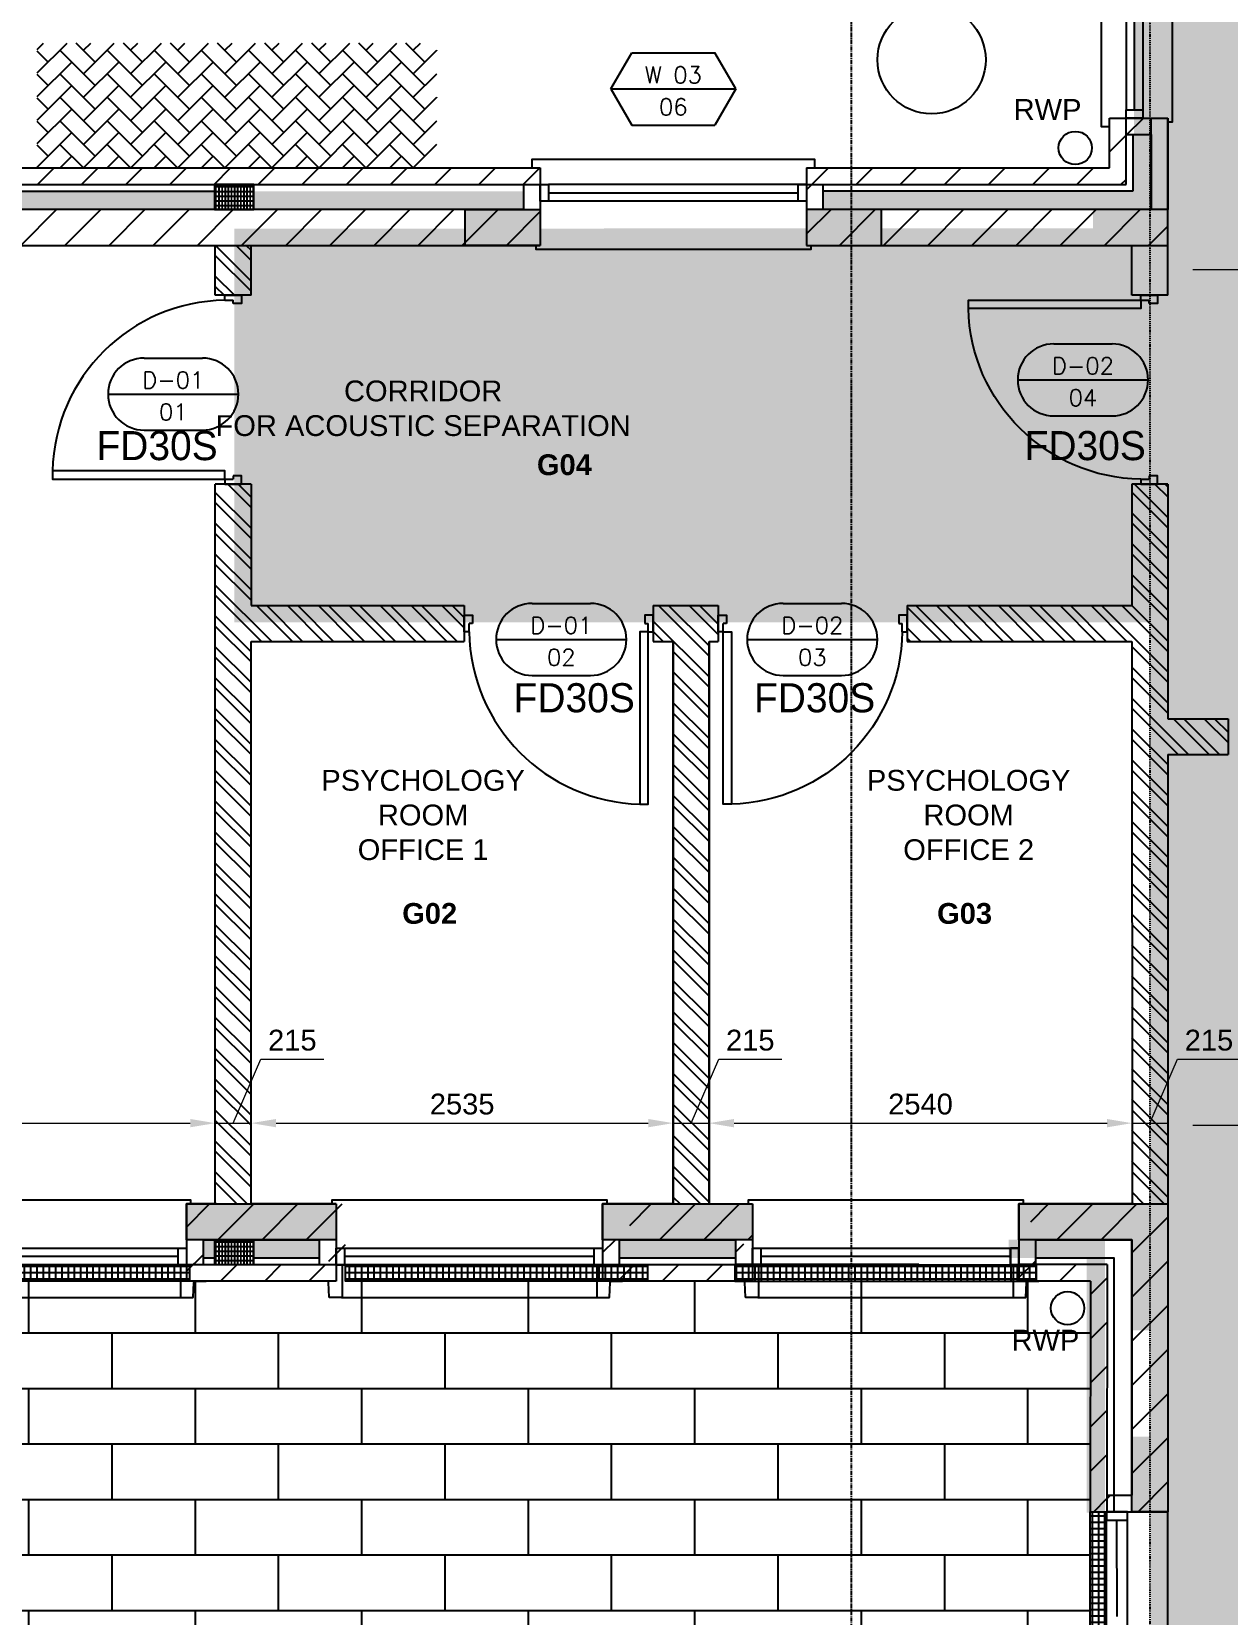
# Model space of a CAD drawing. Header units: inches. Extents: x -48459 to 205009, y 10398 to 54474.
# Drawn here: x 2517 to 9703, y 23970 to 33486 of the extents above; entities that cross this region are included whole.
import ezdxf
from ezdxf.enums import TextEntityAlignment as Align

# ---------------------------------------------------------------- set-up
doc = ezdxf.new("R2010")
doc.units = ezdxf.units.IN
doc.header["$MEASUREMENT"] = 0
doc.linetypes.add('CENTERX2', pattern=[4, 2.5, -0.5, 0.5, -0.5])
doc.linetypes.add('DASHDOT2', pattern=[0.5, 0.25, -0.125, 0, -0.125])
for name, color, linetype in [('AR-DOOR', 8, 'Continuous'), ('AR-ELEV-5', 8, 'Continuous'), ('AR-FOOTPATH', 2, 'Continuous'), ('AR-GRID-LINE', 8, 'DASHDOT2'), ('AR-Hat', 8, 'Continuous'), ('AR-HATCH', 8, 'Continuous'), ('AR-HATCH-NEWWALL', 8, 'Continuous'), ('AR-INSULATION', 8, 'Continuous'), ('AR-LEVEL-ACCESS', 8, 'Continuous'), ('AR-PROJECT-DIMS', 8, 'Continuous'), ('AR-RAINWATER', 8, 'Continuous'), ('AR-ROOM-TEXT', 8, 'Continuous'), ('AR-SECTION-LINE', 5, 'Continuous'), ('AR-Symb', 4, 'Continuous'), ('AR-WALL-EXT', 4, 'Continuous'), ('AR-WIND-FRAM', 4, 'Continuous'), ('AR-WIND-SILL', 8, 'Continuous'), ('ARQ-Pavment HATCH', 9, 'Continuous'), ('QSS ELEVATION 4', 8, 'Continuous')]:
    doc.layers.add(name, color=color, linetype=linetype)
doc.layers.add('AR-GRAVEL', color=252, linetype='Continuous', true_color=0x696969)
doc.layers.add('FD30', color=1, linetype='Continuous', lineweight=5)
doc.styles.add('GILLS', font='GIL_____.TTF')
doc.styles.add('MS_1.100_5.0mm', font='arial.ttf', dxfattribs={"height": 500})
doc.styles.add('MS_1.50_2.5mm', font='arial.ttf', dxfattribs={"height": 125})
doc.styles.add('roman S', font='romans.shx')
doc.dimstyles.new('MS_1.50_2.5mm', dxfattribs={"dimtxt": 125, "dimasz": 150, "dimexe": 150, "dimexo": 100, "dimgap": 50, "dimtad": 1, "dimtoh": 1, "dimdec": 0, "dimdsep": 46, "dimtxsty": 'MS_1.50_2.5mm', "dimcen": 150, "dimclre": 256, "dimclrt": 4, "dimadec": 0, "dimazin": 0, "dimtfac": 1, "dimtdec": 0, "dimtix": 1, "dimtmove": 2, "dimatfit": 2, "dimfxl": 1, "dimlwd": 18, "dimlwe": 18, "dimarcsym": 0})
pattern_1 = [(45, (0, 32667.44), (-132.5825, 132.5825), [])]
pattern_2 = [(45, (-386.9, 32667.44), (-132.5825, 132.5825), [])]
pattern_3 = [(315, (0, 32667.44), (92.8078, 92.8078), []), (315, (-1e-14, 32605.56), (92.8078, 92.8078), [])]
pattern_4 = [(180, (0, 32667.435), (-5e-15, -37.5), []), (270, (0, 32667.435), (37.5, -7e-15), [])]
pattern_5 = [(0, (0, 32667.435), (0, 28.125), []), (0, (0, 32676.81), (0, 28.125), [9.375, -9.375]), (0, (0, 32686.185), (0, 28.125), [9.375, -9.375])]

# ---------------------------------------------------------------- blocks, each defined once
blk = doc.blocks.new('Door1135')
for p, q in [((30, 100), (30, 50)), ((1105, 100), (1105, 50)), ((50, 50), (30, 50)), ((1085, 50), (1105, 50))]:
    blk.add_line(p, q)
blk.add_lwpolyline([(30, 100), (80, 100), (80, 1135), (30, 1135)], close=True)
for points in [[(30, 100), (0, 100), (0, 0), (50, 0), (50, 50)], [(1105, 100), (1135, 100), (1135, 0), (1085, 0), (1085, 50)]]:
    blk.add_lwpolyline(points)
blk.add_arc((55.8, 86), 1049.3, 0.76324, 88.6805)
blk = doc.blocks.new('*D189')
at = {"layer": 'AR-PROJECT-DIMS', "lineweight": 18, "transparency": 16777216}
for p, q in [((9339.7, 27205.3), (9339.7, 26762.8)), ((11140, 27205.1), (11140, 26762.8))]:
    blk.add_line(p, q, dxfattribs=at)
at = {"layer": 'AR-PROJECT-DIMS', "color": 0, "lineweight": 18, "transparency": 16777216}
blk.add_line((10990, 26912.8), (9489.7, 26912.8), dxfattribs=at)
at = {"layer": 'AR-PROJECT-DIMS', "color": 0, "transparency": 16777216}
for points in [[(9489.7, 26937.8), (9489.7, 26887.8), (9339.7, 26912.8)], [(10990, 26937.8), (10990, 26887.8), (11140, 26912.8)]]:
    blk.add_solid(points, dxfattribs=at)
at = {"layer": 'Defpoints', "color": 0, "transparency": 16777216}
for p in [(9339.7, 27305.3), (11140, 27305.1), (9339.7, 26912.8)]:
    blk.add_point(p, dxfattribs=at)
at = {"layer": 'AR-PROJECT-DIMS', "color": 4, "transparency": 16777216, "insert": (10239.9, 27026.6), "char_height": 125, "attachment_point": 5, "style": 'MS_1.50_2.5mm'}
blk.add_mtext('1800', dxfattribs=at)
blk = doc.blocks.new('*D190')
at = {"layer": 'AR-PROJECT-DIMS', "lineweight": 18, "transparency": 16777216}
for p, q in [((465, 26995), (465, 27077.7)), ((3620, 26995), (3620, 27077.7))]:
    blk.add_line(p, q, dxfattribs=at)
at = {"layer": 'AR-PROJECT-DIMS', "color": 0, "lineweight": 18, "transparency": 16777216}
blk.add_line((615, 26927.7), (3470, 26927.7), dxfattribs=at)
at = {"layer": 'AR-PROJECT-DIMS', "color": 0, "transparency": 16777216}
for points in [[(615, 26952.7), (615, 26902.7), (465, 26927.7)], [(3470, 26952.7), (3470, 26902.7), (3620, 26927.7)]]:
    blk.add_solid(points, dxfattribs=at)
at = {"layer": 'Defpoints', "color": 0, "transparency": 16777216}
for p in [(465, 26895), (3620, 26927.7), (3620, 26895)]:
    blk.add_point(p, dxfattribs=at)
at = {"layer": 'AR-PROJECT-DIMS', "color": 4, "transparency": 16777216, "insert": (2042.5, 27041.6), "char_height": 125, "attachment_point": 5, "style": 'MS_1.50_2.5mm'}
blk.add_mtext('3155', dxfattribs=at)
blk = doc.blocks.new('*D191')
at = {"layer": 'AR-PROJECT-DIMS', "lineweight": 18, "transparency": 16777216}
for p, q in [((3835, 27027.7), (3835, 27077.7)), ((6370, 27027.7), (6370, 27077.7))]:
    blk.add_line(p, q, dxfattribs=at)
at = {"layer": 'AR-PROJECT-DIMS', "color": 0, "lineweight": 18, "transparency": 16777216}
blk.add_line((3985, 26927.7), (6220, 26927.7), dxfattribs=at)
at = {"layer": 'AR-PROJECT-DIMS', "color": 0, "transparency": 16777216}
for points in [[(3985, 26952.7), (3985, 26902.7), (3835, 26927.7)], [(6220, 26952.7), (6220, 26902.7), (6370, 26927.7)]]:
    blk.add_solid(points, dxfattribs=at)
at = {"layer": 'Defpoints', "color": 0, "transparency": 16777216}
for p in [(3835, 26927.7), (6370, 26927.7), (6370, 26927.7)]:
    blk.add_point(p, dxfattribs=at)
at = {"layer": 'AR-PROJECT-DIMS', "color": 4, "transparency": 16777216, "insert": (5102.5, 27041.6), "char_height": 125, "attachment_point": 5, "style": 'MS_1.50_2.5mm'}
blk.add_mtext('2535', dxfattribs=at)
blk = doc.blocks.new('*D192')
at = {"layer": 'AR-PROJECT-DIMS', "lineweight": 18, "transparency": 16777216}
for p, q in [((6585, 27027.7), (6585, 27077.7)), ((9125.1, 27027.7), (9125.1, 27077.7))]:
    blk.add_line(p, q, dxfattribs=at)
at = {"layer": 'AR-PROJECT-DIMS', "color": 0, "lineweight": 18, "transparency": 16777216}
blk.add_line((6735, 26927.7), (8975.1, 26927.7), dxfattribs=at)
at = {"layer": 'AR-PROJECT-DIMS', "color": 0, "transparency": 16777216}
for points in [[(6735, 26952.7), (6735, 26902.7), (6585, 26927.7)], [(8975.1, 26952.7), (8975.1, 26902.7), (9125.1, 26927.7)]]:
    blk.add_solid(points, dxfattribs=at)
at = {"layer": 'Defpoints', "color": 0, "transparency": 16777216}
for p in [(6585, 26927.7), (9125.1, 26927.7), (9125.1, 26927.7)]:
    blk.add_point(p, dxfattribs=at)
at = {"layer": 'AR-PROJECT-DIMS', "color": 4, "transparency": 16777216, "insert": (7855, 27041.6), "char_height": 125, "attachment_point": 5, "style": 'MS_1.50_2.5mm'}
blk.add_mtext('2540', dxfattribs=at)
blk = doc.blocks.new('*D193')
at = {"layer": 'AR-PROJECT-DIMS', "color": 0, "lineweight": 18, "transparency": 16777216}
for p, q in [((9232.3, 26927.7), (9397.7, 27311.8)), ((9397.7, 27311.8), (9776.9, 27311.8)), ((9125.1, 26927.7), (9339.6, 26927.7)), ((9125.1, 26927.7), (9339.6, 26927.7))]:
    blk.add_line(p, q, dxfattribs=at)
at = {"layer": 'AR-PROJECT-DIMS', "lineweight": 18, "transparency": 16777216}
for p, q in [((9125.1, 27027.7), (9125.1, 27077.7)), ((9339.6, 26060.6), (9339.6, 27077.7))]:
    blk.add_line(p, q, dxfattribs=at)
at = {"layer": 'Defpoints', "color": 0, "transparency": 16777216}
for p in [(9125.1, 26927.7), (9339.6, 26927.7), (9339.6, 25960.6)]:
    blk.add_point(p, dxfattribs=at)
at = {"layer": 'AR-PROJECT-DIMS', "color": 4, "transparency": 16777216, "insert": (9587.3, 27425.6), "char_height": 125, "attachment_point": 5, "style": 'MS_1.50_2.5mm'}
blk.add_mtext('215', dxfattribs=at)
blk = doc.blocks.new('*D194')
at = {"layer": 'AR-PROJECT-DIMS', "color": 0, "lineweight": 18, "transparency": 16777216}
for p, q in [((6477.6, 26927.7), (6643, 27311.8)), ((6643, 27311.8), (7022.3, 27311.8)), ((6370.2, 26927.7), (6585, 26927.7)), ((6370.2, 26927.7), (6585, 26927.7))]:
    blk.add_line(p, q, dxfattribs=at)
at = {"layer": 'AR-PROJECT-DIMS', "lineweight": 18, "transparency": 16777216}
for p, q in [((6370.2, 27027.7), (6370.2, 27077.7)), ((6585, 26827.8), (6585, 26777.7))]:
    blk.add_line(p, q, dxfattribs=at)
at = {"layer": 'Defpoints', "color": 0, "transparency": 16777216}
for p in [(6370.2, 26927.7), (6585, 26927.8), (6585, 26927.7)]:
    blk.add_point(p, dxfattribs=at)
at = {"layer": 'AR-PROJECT-DIMS', "color": 4, "transparency": 16777216, "insert": (6832.7, 27425.6), "char_height": 125, "attachment_point": 5, "style": 'MS_1.50_2.5mm'}
blk.add_mtext('215', dxfattribs=at)
blk = doc.blocks.new('*D195')
at = {"layer": 'AR-PROJECT-DIMS', "color": 0, "lineweight": 18, "transparency": 16777216}
for p, q in [((3727.6, 26927.7), (3893, 27311.8)), ((3893, 27311.8), (4272.3, 27311.8)), ((3620.2, 26927.7), (3835, 26927.7)), ((3620.2, 26927.7), (3835, 26927.7))]:
    blk.add_line(p, q, dxfattribs=at)
at = {"layer": 'AR-PROJECT-DIMS', "lineweight": 18, "transparency": 16777216}
for p, q in [((3620.2, 27027.7), (3620.2, 27077.7)), ((3835, 26827.8), (3835, 26777.7))]:
    blk.add_line(p, q, dxfattribs=at)
at = {"layer": 'Defpoints', "color": 0, "transparency": 16777216}
for p in [(3620.2, 26927.7), (3835, 26927.8), (3835, 26927.7)]:
    blk.add_point(p, dxfattribs=at)
at = {"layer": 'AR-PROJECT-DIMS', "color": 4, "transparency": 16777216, "insert": (4082.7, 27425.6), "char_height": 125, "attachment_point": 5, "style": 'MS_1.50_2.5mm'}
blk.add_mtext('215', dxfattribs=at)
blk = doc.blocks.new('*D196')
at = {"layer": 'AR-PROJECT-DIMS', "lineweight": 18, "transparency": 16777216}
for p, q in [((9340, 32152.4), (9340, 32205.3)), ((12239.5, 32152.4), (12239.5, 32205.3))]:
    blk.add_line(p, q, dxfattribs=at)
at = {"layer": 'AR-PROJECT-DIMS', "color": 0, "lineweight": 18, "transparency": 16777216}
blk.add_line((12089.5, 32055.3), (9490, 32055.3), dxfattribs=at)
at = {"layer": 'AR-PROJECT-DIMS', "color": 0, "transparency": 16777216}
for points in [[(9490, 32080.3), (9490, 32030.3), (9340, 32055.3)], [(12089.5, 32080.3), (12089.5, 32030.3), (12239.5, 32055.3)]]:
    blk.add_solid(points, dxfattribs=at)
at = {"layer": 'Defpoints', "color": 0, "transparency": 16777216}
for p in [(9340, 32055.3), (9340, 32052.4), (12239.5, 32052.4)]:
    blk.add_point(p, dxfattribs=at)
at = {"layer": 'AR-PROJECT-DIMS', "color": 4, "transparency": 16777216, "insert": (10789.8, 32169.1), "char_height": 125, "attachment_point": 5, "style": 'MS_1.50_2.5mm'}
blk.add_mtext('2900', dxfattribs=at)
blk = doc.blocks.new('door tag')
at = {"linetype": 'Continuous'}
for p, q in [((4, 4.33), (11, 4.33)), ((-0.33, 0), (15.33, 0)), ((4, -4.33), (11, -4.33))]:
    blk.add_line(p, q, dxfattribs=at)
for centre, start, end in [((4, 0), 90, 270), ((11, 0), 270, 90)]:
    blk.add_arc(centre, 4.33, start, end, dxfattribs=at)
at = {"style": 'roman S'}
for tag, p in [('D-000', (7.5, 0.69)), ('0000', (7.5, -3.15))]:
    blk.add_attdef(tag, text='', height=2, dxfattribs=at).set_placement(p, align=Align.CENTER)
blk = doc.blocks.new('window tag')
at = {"linetype": 'Continuous'}
for p, q in [((0, 0), (2.5, 4.33)), ((2.5, 4.33), (12.5, 4.33)), ((15, 0), (12.5, 4.33)), ((0, 0), (15, 0)), ((0, 0), (2.5, -4.33)), ((15, 0), (12.5, -4.33)), ((2.5, -4.33), (12.5, -4.33))]:
    blk.add_line(p, q, dxfattribs=at)
at = {"style": 'roman S'}
for tag, p in [('W-000', (7.5, 0.69)), ('0000', (7.5, -3.15))]:
    blk.add_attdef(tag, text='', height=2, dxfattribs=at).set_placement(p, align=Align.CENTER)
blk = doc.blocks.new('A$Cdd67f439')
at = {"layer": 'AR-WALL-EXT'}
for p, q in [((24.6, 1718.3), (489.8, 1718.3)), ((24.6, 118.3), (489.5, 118.3))]:
    blk.add_line(p, q, dxfattribs=at)
at = {"layer": 'AR-WIND-FRAM'}
for points in [[(390.4, 1718.3), (390.4, 1668.3), (290.4, 1668.3), (290.4, 1718.3)], [(390.4, 168.3), (390.4, 118.3), (290.4, 118.3), (290.4, 168.3)]]:
    blk.add_lwpolyline(points, close=True, dxfattribs=at)
at = {"layer": 'AR-WIND-SILL'}
for p, q in [((290.4, 118.3), (290.4, 1668.3)), ((340.4, 1668.3), (340.4, 168.3)), ((390.4, 118.3), (390.4, 1668.3))]:
    blk.add_line(p, q, dxfattribs=at)
for points in [[(25, 93.3), (0, 93.3), (0, 1743.3), (25, 1743.3)], [(587.8, 150.2), (587.8, 1686.5)]]:
    blk.add_lwpolyline(points, dxfattribs=at)
at = {"layer": 'QSS ELEVATION 4'}
for points in [[(376.7, 1716.5), (376.7, 1718.3), (383.6, 1718.3, -0.414214), (390.4, 1711.5), (390.4, 1686.5, 0.414214), (393.6, 1683.3), (584.6, 1683.3, 0.414214), (587.8, 1686.5), (587.8, 1756.7, 0.414214), (584.6, 1759.9), (496.6, 1763.9, -0.414214), (489.8, 1770.7), (489.8, 1836.7), (491.6, 1836.7)], [(376.7, 120.1), (376.7, 118.3), (383.6, 118.3, 0.414214), (390.4, 125.1), (390.4, 150.2, -0.414214), (393.6, 153.4), (584.6, 153.4, -0.414214), (587.8, 150.2), (587.8, 80, -0.414214), (584.6, 76.8), (496.6, 72.8, 0.414214), (489.8, 66), (489.8, 0), (491.6, 0)]]:
    blk.add_lwpolyline(points, format="xyb", dxfattribs=at)

msp = doc.modelspace()

# ---------------------------------------------------------------- hatches: boundary and pattern name
at = {"layer": 'AR-FOOTPATH', "transparency": 33554687}
h = msp.add_hatch(dxfattribs=at)
h.set_pattern_fill('AR-HBONE', color=8, scale=25)
h.set_pattern_definition([(45, (0, 32667.44), (0, 141.4214), [300, -100]), (135, (70.71, 32738.15), (1e-14, 141.4214), [300, -100])])
h.paths.add_polyline_path([(4950.4, 33418), (2550.4, 33418), (2550.4, 32668), (4950.4, 32668.2)])
at = {"layer": 'AR-GRAVEL', "transparency": 33554559}
h = msp.add_hatch(dxfattribs=at)
h.set_pattern_fill('DOTS', color=8, scale=400)
h.set_pattern_definition([(0, (0, 32667.435), (12.5, 25), [0, -25])])
edge = h.paths.add_edge_path()
edge.add_line((15856.4, 18763.8), (15899.3, 18763.8))
edge.add_arc((15899.3, 18767), 3.2, 270, 360)
edge.add_line((15902.5, 18767), (15902.5, 17230.8))
edge.add_arc((15899.3, 17230.8), 3.2, 0, 90)
edge.add_line((15899.3, 17234), (15804.5, 17234))
edge.add_line((15804.5, 17234), (15804.5, 16448.9))
edge.add_line((15804.5, 16448.9), (15854.5, 16448.9))
edge.add_line((15854.5, 16448.9), (15854.5, 15148.9))
edge.add_line((15854.5, 15148.9), (15805.6, 15148.9))
edge.add_line((15805.6, 15148.9), (15806.2, 14167.4))
edge.add_line((15806.2, 14167.4), (15019.1, 14167.4))
edge.add_line((15019.1, 14167.4), (9660.5, 14167.4))
edge.add_line((9660.5, 14167.4), (8875.5, 14167.7))
edge.add_line((8875.5, 14167.7), (8874.5, 14467.5))
edge.add_line((8874.5, 14467.5), (8474.5, 14467))
edge.add_line((8474.5, 14467), (8474.5, 13767.4))
edge.add_line((8474.5, 13767.4), (16254.5, 13767.4))
edge.add_line((16254.5, 13767.4), (16254.6, 32667.4))
edge.add_line((16254.6, 32667.4), (15804.5, 32667.4))
edge.add_line((15804.5, 32667.4), (15804.5, 32039.9))
edge.add_line((15804.5, 32039.9), (15803.8, 32039.9))
edge.add_line((15803.8, 32039.9), (15803.8, 31339.9))
edge.add_line((15803.8, 31339.9), (15804.5, 31339.9))
edge.add_line((15804.5, 31339.9), (15804.5, 28947.4))
edge.add_line((15804.5, 28947.4), (15854.1, 28947.4))
edge.add_line((15854.1, 28947.4), (15854.1, 28862.3))
edge.add_line((15854.1, 28862.3), (15899.3, 28862.3))
edge.add_arc((15899.3, 28865.5), 3.2, 270, 360)
edge.add_line((15902.5, 28865.5), (15902.5, 27329.3))
edge.add_arc((15899.3, 27329.3), 3.2, 0, 90)
edge.add_line((15899.3, 27332.5), (15854.1, 27332.5))
edge.add_line((15854.1, 27332.5), (15854.1, 27247.4))
edge.add_line((15854.1, 27247.4), (15804.5, 27247.4))
edge.add_line((15804.5, 27247.4), (15804.5, 25612.4))
edge.add_line((15804.5, 25612.4), (15854.5, 25612.4))
edge.add_line((15854.5, 25612.4), (15854.5, 25527.3))
edge.add_line((15854.5, 25527.3), (15899.6, 25527.3))
edge.add_arc((15899.6, 25530.5), 3.2, 270, 360)
edge.add_line((15902.8, 25530.5), (15902.8, 23994.3))
edge.add_arc((15899.6, 23994.3), 3.2, 0, 90)
edge.add_line((15899.6, 23997.5), (15854.5, 23997.5))
edge.add_line((15854.5, 23997.5), (15854.5, 23912.4))
edge.add_line((15854.5, 23912.4), (15804.5, 23912.4))
edge.add_line((15804.5, 23912.4), (15804.5, 22270))
edge.add_line((15804.5, 22270), (15854.5, 22270))
edge.add_line((15854.5, 22270), (15854.5, 22184.9))
edge.add_line((15854.5, 22184.9), (15899.2, 22184.9))
edge.add_arc((15899.2, 22188.1), 3.2, 270, 360)
edge.add_line((15902.4, 22188.1), (15902.4, 20651.9))
edge.add_arc((15899.2, 20651.9), 3.2, 0, 90)
edge.add_line((15899.2, 20655.1), (15854.5, 20655.1))
edge.add_line((15854.5, 20655.1), (15854.5, 20570))
edge.add_line((15854.5, 20570), (15804.5, 20570))
edge.add_line((15804.5, 20570), (15804.5, 18848.9))
edge.add_line((15804.5, 18848.9), (15856.4, 18848.9))
edge.add_line((15856.4, 18848.9), (15856.4, 18763.8))
at = {"layer": 'AR-Hat', "transparency": 33554687}
h = msp.add_hatch(dxfattribs=at)
h.set_pattern_fill('ANSI31', color=256, scale=1500)
h.set_pattern_definition(pattern_2)
h.paths.add_polyline_path([(8728.1, 32667.4), (8728.1, 32667.4), (7171.2, 32667.4), (7171.2, 32567.4), (8728.1, 32567.4)])
h.paths.add_polyline_path([(8845.6, 32667.4), (8728.1, 32667.4), (8728.1, 32567.4), (8845.6, 32567.4)])
h.paths.add_polyline_path([(9090, 32567.4), (9090, 32867.4), (9240, 32867.4), (9240, 32967.4), (9090, 32967.4), (8990, 32967.4), (8990, 32667.4), (8845.6, 32667.4), (8845.6, 32567.4)])
h = msp.add_hatch(color=254, dxfattribs=at)
h.dxf.hatch_style = 1
h.paths.add_polyline_path([(9340, 32967.4), (9340, 32517.4)], flags=17)
h.paths.add_polyline_path([(9240, 32967.4), (9240, 32417.4), (9340, 32417.4), (9340, 32967.4)])
h = msp.add_hatch(dxfattribs=at)
h.set_pattern_fill('ANSI31', color=256, scale=1500)
h.set_pattern_definition(pattern_1)
h.paths.add_polyline_path([(100, 32309.9), (0, 32309.9), (0, 31397.4), (100, 31397.4)])
h.paths.add_polyline_path([(100, 32567.4), (357.5, 32567.4), (357.5, 32667.4), (0, 32667.4), (0, 32309.9), (100, 32309.9)])
h.paths.add_polyline_path([(5571.2, 32667.4), (357.5, 32667.4), (357.5, 32567.4), (5571.2, 32567.4)])
h.paths.add_polyline_path([(5571.2, 32567.4), (5471.2, 32567.4), (5471.2, 32417.4), (5571.2, 32484.9)])
h.paths.add_polyline_path([(5571.2, 32309.9), (357.5, 32309.9), (357.5, 31397.4), (465, 31397.4), (465, 32202.4), (3620, 32202.4), (3835, 32202.4), (5571.2, 32202.4)])
h.paths.add_polyline_path([(5571.2, 32417.4), (3615, 32417.4), (357.5, 32417.4), (357.5, 32309.9), (5571.2, 32309.9)])
h.paths.add_polyline_path([(357.5, 32309.9), (250, 32309.9), (250, 31397.4), (357.5, 31397.4)])
h.paths.add_polyline_path([(250, 31497.4), (100, 31497.4), (100, 31397.4), (250, 31397.4)])
h = msp.add_hatch(dxfattribs=at)
h.set_pattern_fill('ANSI31', color=256, scale=1500)
h.set_pattern_definition(pattern_2)
h.paths.add_polyline_path([(9340, 32417.4), (7271.2, 32417.4), (7271.2, 32567.4), (7171.2, 32567.4), (7171.2, 32309.9), (9340, 32309.9)])
h.paths.add_polyline_path([(9340, 32309.9), (7171.2, 32309.9), (7171.2, 32202.4), (8738.1, 32202.4), (9340, 32202.4)])
h = msp.add_hatch(color=254, dxfattribs=at)
h.dxf.hatch_style = 1
h.paths.add_polyline_path([(5571.2, 32309.9), (5121.2, 32309.9), (5121.2, 32202.4), (5571.2, 32202.4)])
h.paths.add_polyline_path([(5571.2, 32417.4), (5121.2, 32417.4), (5121.2, 32309.9), (5571.2, 32309.9)])
h = msp.add_hatch(color=254, dxfattribs=at)
h.dxf.hatch_style = 1
h.paths.add_polyline_path([(7171.2, 32309.9), (7621.2, 32309.9), (7621.2, 32202.4), (7171.2, 32202.4)])
h.paths.add_polyline_path([(7171.2, 32417.4), (7621.2, 32417.4), (7621.2, 32309.9), (7171.2, 32309.9)])
h = msp.add_hatch(color=254, dxfattribs=at)
h.dxf.hatch_style = 1
h.paths.add_polyline_path([(8890, 32309.9), (9340, 32309.9), (9340, 32202.4), (8890, 32202.4)])
h.paths.add_polyline_path([(8890, 32417.4), (9340, 32417.4), (9340, 32309.9), (8890, 32309.9)])
h = msp.add_hatch(dxfattribs=at)
h.set_pattern_fill('ANSI32', color=256, scale=350, angle=270)
h.set_pattern_definition(pattern_3)
h.paths.add_polyline_path([(3835, 32202.4), (3620, 32202.4), (3620, 31902.4), (3835, 31902.4)])
h = msp.add_hatch(dxfattribs=at)
h.set_pattern_fill('ANSI32', color=256, scale=350, angle=270)
h.set_pattern_definition(pattern_3)
h.paths.add_polyline_path([(5115, 30037.4), (3835, 30037.4), (3835, 30767.4), (3620, 30767.4), (3620, 26442.4), (3835, 26442.4), (3835, 29822.4), (5115, 29822.4)])
h = msp.add_hatch(dxfattribs=at)
h.set_pattern_fill('ANSI32', color=256, scale=350, angle=270)
h.set_pattern_definition(pattern_3)
h.paths.add_polyline_path([(9232.5, 30402.4), (9125, 30402.4), (9125, 30037.4), (7775, 30037.4), (7775, 29822.4), (9125, 29822.4), (9125.1, 26442.4), (9232.5, 26442.4)])
h.paths.add_polyline_path([(9232.5, 30767.4), (9125, 30767.4), (9125, 30402.4), (9232.5, 30402.4)])
h.paths.add_polyline_path([(9340, 30767.4), (9232.5, 30767.4), (9232.5, 30402.4), (9340, 30402.4)])
h.paths.add_polyline_path([(9232.5, 30402.4), (9232.5, 26442.4), (9339.9, 26442.4), (9339.9, 29822.4), (9339.9, 30402.4)])
h = msp.add_hatch(dxfattribs=at)
h.set_pattern_fill('ANSI32', color=256, scale=350, angle=270)
h.set_pattern_definition(pattern_3)
h.paths.add_polyline_path([(6585, 29822.4), (6640, 29822.4), (6640, 30037.4), (6250, 30037.4), (6250, 29822.4), (6370, 29822.4), (6370, 26442.4), (6585, 26442.4)])
h = msp.add_hatch(dxfattribs=at)
h.set_pattern_fill('ANSI32', color=256, scale=350, angle=270)
h.set_pattern_definition(pattern_3)
h.paths.add_polyline_path([(9701.9, 29142.4), (9701.9, 29357.4), (9339.9, 29357.3), (9339.9, 29142.3)])
h = msp.add_hatch(dxfattribs=at)
h.set_pattern_fill('ANSI31', color=256, scale=1500)
h.set_pattern_definition(pattern_1)
h.paths.add_polyline_path([(4402.5, 26442.4), (3835, 26442.4), (3620, 26442.4), (3446.2, 26442.4), (3446.2, 26334.9), (4402.5, 26334.9)])
h.paths.add_polyline_path([(4402.5, 26334.9), (3446.2, 26334.9), (3446.2, 26227.4), (4402.5, 26227.4)])
h.paths.add_polyline_path([(3546.2, 26227.4), (3446.2, 26227.4), (3446.2, 26077.4), (3546.2, 26077.4)])
h.paths.add_polyline_path([(4402.5, 26077.4), (3446.2, 26077.4), (3446.2, 25977.4), (4402.5, 25977.4)])
h.paths.add_polyline_path([(4402.5, 26227.4), (4302.5, 26227.4), (4302.5, 26077.4), (4402.5, 26077.4)])
h = msp.add_hatch(color=254, dxfattribs=at)
h.dxf.hatch_style = 1
h.paths.add_polyline_path([(4346.2, 26334.9), (3446.2, 26334.9), (3446.2, 26227.4), (4346.2, 26227.4)])
h.paths.add_polyline_path([(4346.2, 26442.4), (3446.2, 26442.4), (3446.2, 26334.9), (4346.2, 26334.9)])
h = msp.add_hatch(dxfattribs=at)
h.set_pattern_fill('ANSI31', color=256, scale=1500)
h.set_pattern_definition(pattern_1)
h.paths.add_polyline_path([(6846.2, 26442.4), (6585, 26442.4), (6370, 26442.4), (6108.7, 26442.4), (6108.7, 26334.9), (6846.2, 26334.9)])
h.paths.add_polyline_path([(6846.2, 26334.9), (6108.7, 26334.9), (6108.7, 26227.4), (6846.2, 26227.4)])
h.paths.add_polyline_path([(6046.2, 26227.4), (5946.2, 26227.4), (5946.2, 26077.4), (6046.2, 26077.4)])
h.paths.add_polyline_path([(6846.2, 26077.4), (5946.2, 26077.4), (5946.2, 25977.4), (6846.2, 25977.4)])
h.paths.add_polyline_path([(6846.2, 26177.4), (6740, 26227.4), (6746.2, 26227.4), (6746.2, 26077.4), (6846.2, 26077.4)])
h = msp.add_hatch(color=254, dxfattribs=at)
h.dxf.hatch_style = 1
h.paths.add_polyline_path([(6846.2, 26334.9), (5946.2, 26334.9), (5946.2, 26227.4), (6846.2, 26227.4)])
h.paths.add_polyline_path([(6846.2, 26442.4), (5946.2, 26442.4), (5946.2, 26334.9), (6846.2, 26334.9)])
h = msp.add_hatch(dxfattribs=at)
h.set_pattern_fill('ANSI31', color=256, scale=1500)
h.set_pattern_definition(pattern_1)
h.paths.add_polyline_path([(9232.5, 26442.4), (9125.1, 26442.4), (8446.2, 26442.4), (8446.2, 26334.9), (9232.5, 26334.9)])
h.paths.add_polyline_path([(9339.9, 26442.4), (9232.5, 26442.4), (9232.5, 26334.9), (9339.9, 26334.9)])
h.paths.add_polyline_path([(9339.9, 26334.9), (9232.5, 26334.9), (9232.5, 24593), (9340, 24593)])
h.paths.add_polyline_path([(9232.5, 26334.9), (8552.5, 26334.9), (8552.5, 26227.4), (9125, 26227.4), (9125, 24593), (9232.5, 24593)])
h.paths.add_polyline_path([(8546.2, 26227.4), (8446.2, 26227.4), (8446.2, 26077.4), (8546.2, 26077.4)])
h.paths.add_polyline_path([(8975, 26077.4), (8446.2, 26077.4), (8446.2, 25977.4), (8875, 25977.4), (8875, 24593), (8975, 24593)])
h.paths.add_polyline_path([(9124.6, 24693), (8974.6, 24693), (8975, 24593), (9125, 24593)])
h = msp.add_hatch(color=254, dxfattribs=at)
h.dxf.hatch_style = 1
h.paths.add_polyline_path([(9339.9, 26442.4), (8446.2, 26442.4), (8446.2, 26227.4), (9125, 26227.4), (9125.3, 25683.6), (9340.3, 25683.6)])
h = msp.add_hatch(dxfattribs=at)
h.set_pattern_fill('AR-BRSTD', color=8, scale=125)
h.set_pattern_definition([(0, (0, 32667.44), (0, 333.375), []), (90, (0, 32667.44), (-500, 333.375), [333.375, -333.375])])
h.paths.add_polyline_path([(8875, 25977.4), (1192.5, 25977.4), (1192.5, 25762.4), (1135, 25762.4), (1135, 24627.4), (1195.3, 24627.4), (1193.3, 23977.4), (1085.2, 23977.4), (1085.7, 22842.4), (1193.3, 22842.4), (1192.3, 22493.7), (2143.4, 22495), (7922.7, 22394.6), (8872.7, 22394.6)])
h = msp.add_hatch(color=254, dxfattribs=at)
h.dxf.hatch_style = 1
h.paths.add_polyline_path([(9232.4, 25043), (9232.4, 24593), (9339.9, 24593), (9339.9, 25043)])
h.paths.add_polyline_path([(9124.9, 25043), (9124.9, 24593), (9232.4, 24593), (9232.4, 25043)])
at = {"layer": 'AR-HATCH', "transparency": 33554559}
h = msp.add_hatch(dxfattribs=at)
h.set_pattern_fill('ANSI36', color=8, scale=300)
h.set_pattern_definition([(45, (0, 32667.435), (19.88738, 72.92039), [93.75, -18.75, 0, -18.75])])
h.paths.add_polyline_path([(15439.6, 32302.4), (11340, 32302.4), (11340, 36817.4), (9137.1, 36817.4), (9137.1, 32305.2), (3735, 32302.4), (3735, 29937.4), (9240, 29937.6), (9240.1, 19753), (11240, 19752.5), (11240, 29257.4), (12339.5, 29257.4), (12339.5, 29772.1), (15440.4, 29761.3)])
h = msp.add_hatch(dxfattribs=at)
h.set_pattern_fill('INSUL', color=254, scale=75)
h.set_pattern_definition(pattern_5)
h.paths.add_polyline_path([(9240, 32867.4), (9130, 32867.4), (9130, 32527.4), (7271.2, 32527.4), (7271.2, 32417.4), (9015, 32417.4), (9232.5, 32417.4)])
h = msp.add_hatch(dxfattribs=at)
h.set_pattern_fill('INSUL', color=254, scale=75)
h.set_pattern_definition(pattern_5)
h.paths.add_polyline_path([(3615, 32417.4), (3615, 32527.4), (141.8, 32527.4), (141.8, 31497.4), (250, 31497.4), (250, 32417.4)])
h.paths.add_polyline_path([(3852.3, 32527.4), (3852.3, 32417.4), (5471.2, 32417.4), (5471.2, 32527.4)])
h = msp.add_hatch(dxfattribs=at)
h.set_pattern_fill('INSUL', color=254, scale=75)
h.set_pattern_definition([(0, (-162.5, 32667.435), (0, 28.125), []), (0, (-162.5, 32676.81), (0, 28.125), [9.375, -9.375]), (0, (-162.5, 32686.185), (0, 28.125), [9.375, -9.375])])
h.paths.add_polyline_path([(6746.2, 26227.4), (6046.2, 26227.4), (6046.2, 26117.4), (6746.2, 26117.4)])
h.paths.add_polyline_path([(8962.5, 26227.4), (8383.7, 26227.4), (8383.7, 26117.4), (8852.5, 26117.4), (8852.5, 24588), (8962.5, 24588)])
h.paths.add_polyline_path([(3852.3, 26227.4), (3852.3, 26117.4), (4246.2, 26117.4), (4246.2, 26227.4)])
h.paths.add_polyline_path([(3615, 26117.4), (3615, 26227.4), (3546.2, 26227.4), (3546.2, 26117.4)])
at = {"layer": 'AR-INSULATION', "true_color": 0xff4242, "transparency": 33554559}
h = msp.add_hatch(dxfattribs=at)
h.set_pattern_fill('INSUL', color=20, scale=75)
h.set_pattern_definition(pattern_5)
h.paths.add_polyline_path([(3852.3, 32567.4), (3615, 32567.4), (3615, 32417.4), (3852.3, 32417.4)])
h = msp.add_hatch(dxfattribs=at)
h.set_pattern_fill('INSUL', color=20, scale=75)
h.set_pattern_definition([(0, (6e-12, 26327.435), (0, 28.125), []), (0, (6e-12, 26336.81), (0, 28.125), [9.375, -9.375]), (0, (6e-12, 26346.185), (0, 28.125), [9.375, -9.375])])
h.paths.add_polyline_path([(3852.3, 26227.4), (3615, 26227.4), (3615, 26077.4), (3852.3, 26077.4)])
at = {"layer": 'AR-LEVEL-ACCESS', "transparency": 33554687}
h = msp.add_hatch(dxfattribs=at)
h.set_pattern_fill('NET', color=8, scale=300, angle=180)
h.set_pattern_definition(pattern_4)
h.paths.add_polyline_path([(3465, 25977.4), (3465, 26077.4), (1652.5, 26077.4), (1652.5, 25977.4)])
h = msp.add_hatch(dxfattribs=at)
h.set_pattern_fill('NET', color=8, scale=300, angle=180)
h.set_pattern_definition(pattern_4)
h.paths.add_polyline_path([(6215, 25977.4), (6215, 26077.4), (4402.5, 26077.4), (4402.5, 25977.4)])
h = msp.add_hatch(dxfattribs=at)
h.set_pattern_fill('NET', color=8, scale=300, angle=180)
h.set_pattern_definition(pattern_4)
h.paths.add_polyline_path([(8552.5, 25977.4), (8552.5, 26077.4), (6740, 26077.4), (6740, 25977.4)])
at = {"layer": 'AR-RAINWATER'}
h = msp.add_hatch(dxfattribs=at)
h.set_pattern_fill('NET', color=256, scale=300, angle=180)
h.set_pattern_definition(pattern_4)
h.paths.add_polyline_path([(8975, 24593), (8875, 24593), (8875, 21883), (8975, 21883)])

# ---------------------------------------------------------------- linework, layer by layer
msp.add_line((3620, 32202.4), (3835, 32202.4))
at = {"color": 8}
for points in [[(8972.8, 23913), (8972.4, 24593)], [(9097.8, 23913), (9097.4, 24593)]]:
    msp.add_lwpolyline(points, dxfattribs=at)
at = {"layer": 'AR-ELEV-5'}
for p, q in [((8872.3, 24593), (8872.7, 20157.5)), ((9340.5, 20157.5), (9339.9, 24593))]:
    msp.add_line(p, q, dxfattribs=at)
at = {"layer": 'AR-GRID-LINE', "ltscale": 25}
msp.add_line((9232.5, 36497.7), (9232.6, 13074.3), dxfattribs=at)
at = {"layer": 'AR-Hat'}
for p, q in [((9125, 32202.4), (9340, 32202.4)), ((3620, 26442.4), (3840, 26442.4)), ((6370, 26442.4), (6585, 26442.4)), ((9125.1, 26442.4), (9339.9, 26442.4))]:
    msp.add_line(p, q, dxfattribs=at)
for points in [[(9340, 32967.4), (9340, 32417.4), (9240, 32417.4), (9240, 32967.4)], [(5571.2, 32202.4), (5121.2, 32202.4), (5121.2, 32417.4), (5571.2, 32417.4)], [(7171.2, 32202.4), (7621.2, 32202.4), (7621.2, 32417.4), (7171.2, 32417.4)], [(7171.2, 32202.4), (7621.2, 32202.4), (7621.2, 32417.4), (7171.2, 32417.4)], [(8890, 32202.4), (9340, 32202.4), (9340, 32417.4), (8890, 32417.4)], [(8890, 32202.4), (9340, 32202.4), (9340, 32417.4), (8890, 32417.4)], [(4346.2, 26227.4), (3446.2, 26227.4), (3446.2, 26442.4), (4346.2, 26442.4)], [(6846.2, 26227.4), (5946.2, 26227.4), (5946.2, 26442.4), (6846.2, 26442.4)], [(9002.5, 26227.4), (8446.2, 26227.4), (8446.2, 26442.4), (9002.5, 26442.4)], [(9340.3, 24938), (9339.9, 24593), (9124.9, 24593), (9125.3, 24938)]]:
    msp.add_lwpolyline(points, dxfattribs=at)
msp.add_lwpolyline([(8446.2, 26442.4), (9339.9, 26442.4), (9339.9, 24593), (9124.9, 24593), (9125, 26227.4), (8446.2, 26227.4)], close=True, dxfattribs=at)
at = {"layer": 'AR-HATCH'}
for points in [[(141.8, 31497.4), (141.8, 32527.4), (3615, 32527.4)], [(3546.2, 26227.4), (4246.2, 26227.4)], [(6046.2, 26227.4), (6746.2, 26227.4)], [(8546.2, 26227.4), (9125, 26227.4), (9125, 25783.6)], [(3546.2, 26117.4), (3615, 26117.4)], [(3852.3, 26117.4), (4246.2, 26117.4)], [(6046.2, 26117.4), (6746.2, 26117.4)], [(8546.2, 26117.4), (9015, 26117.4), (9015, 24588)]]:
    msp.add_lwpolyline(points, dxfattribs=at)
at = {"layer": 'AR-HATCH-NEWWALL'}
msp.add_line((9130, 32867.4), (9130, 32527.4), dxfattribs=at)
at = {"layer": 'AR-INSULATION', "color": 20, "true_color": 0xff4242}
for points in [[(3615, 32417.4), (3852.3, 32417.4), (3852.3, 32567.4), (3615, 32567.4)], [(3615, 26077.4), (3852.3, 26077.4), (3852.3, 26227.4), (3615, 26227.4)]]:
    msp.add_lwpolyline(points, close=True, dxfattribs=at)
at = {"layer": 'AR-LEVEL-ACCESS'}
for points in [[(2360, 26077.4), (3465, 26077.4), (3465, 25977.4), (1652.5, 25977.4), (1652.5, 26077.4)], [(5110, 26077.4), (6215, 26077.4), (6215, 25977.4), (4402.5, 25977.4), (4402.5, 26077.4)], [(7845, 26077.4), (6740, 26077.4), (6740, 25977.4), (8552.5, 25977.4), (8552.5, 26077.4)]]:
    msp.add_lwpolyline(points, dxfattribs=at)
at = {"layer": 'AR-SECTION-LINE', "linetype": 'CENTERX2', "ltscale": 10}
msp.add_lwpolyline([(7438.8, 35117.2), (7438.8, 11024.9)], dxfattribs=at)
at = {"layer": 'AR-WALL-EXT'}
for p, q in [((8990, 32667.4), (8990, 32967.4)), ((8990, 32967.4), (9340, 32967.4)), ((9340, 31902.4), (9340, 32967.4)), ((0, 32667.4), (5571.2, 32667.4)), ((5571.2, 32667.4), (5571.2, 32202.4)), ((7171.2, 32667.4), (8990, 32667.4)), ((7171.2, 32667.4), (7171.2, 32202.4)), ((465, 32202.4), (3620, 32202.4)), ((3620, 31902.4), (3620, 32202.4)), ((3835, 32202.4), (5571.2, 32202.4)), ((3835, 31902.4), (3835, 32202.4)), ((7171.2, 32202.4), (9125, 32202.4)), ((9125, 31902.4), (9125, 32202.4)), ((3835, 31902.4), (3620, 31902.4)), ((9340, 31902.4), (9125, 31902.4)), ((3835, 30767.4), (3620, 30767.4)), ((3620, 26442.4), (3620, 30767.4)), ((3835, 30767.4), (3835, 30037.4)), ((9340, 30767.4), (9125, 30767.4)), ((9125, 30767.4), (9125, 30037.4)), ((9340, 30767.4), (9340, 29357.3)), ((3835, 30037.4), (5115, 30037.4)), ((5115, 30037.4), (5115, 29822.4)), ((6250, 30037.4), (6250, 29822.4)), ((6250, 30037.4), (6640, 30037.4)), ((6640, 30037.4), (6640, 29822.4)), ((7775, 30037.4), (7775, 29822.4)), ((7775, 30037.4), (9125, 30037.4)), ((3835, 29822.4), (5115, 29822.4)), ((3835, 26442.4), (3835, 29822.4)), ((6250, 29822.4), (6370, 29822.4)), ((6370, 26442.4), (6370, 29822.4)), ((6370, 29817.4), (6370, 26442.4)), ((6585, 26442.4), (6585, 29822.4)), ((6585, 29822.4), (6640, 29822.4)), ((6585, 29817.4), (6585, 26442.4)), ((7775, 29822.4), (9125, 29822.4)), ((9125, 29822.4), (9125.1, 26442.4)), ((9340, 29357.3), (9701.9, 29357.4)), ((9701.9, 29357.4), (9701.9, 29142.4)), ((9339.9, 29142.3), (9339.5, 24593)), ((9339.9, 29142.3), (9701.9, 29142.4)), ((3446.2, 26442.4), (3446.2, 25977.4)), ((3620, 26442.4), (3446.2, 26442.4)), ((4346.2, 26442.4), (3835, 26442.4)), ((4346.2, 26442.4), (4346.2, 25977.4)), ((5946.2, 26442.4), (5946.2, 25977.4)), ((6370, 26442.4), (5946.2, 26442.4)), ((6585, 26442.4), (6846.2, 26442.4)), ((6846.2, 26442.4), (6846.2, 25977.4)), ((8446.2, 26442.4), (8446.2, 25977.4)), ((9125.1, 26442.4), (8446.2, 26442.4)), ((4346.2, 25977.4), (3446.2, 25977.4)), ((6846.2, 25977.4), (5946.2, 25977.4)), ((8875, 25977.4), (8446.2, 25977.4)), ((8875, 25977.4), (8874.6, 24593)), ((8872.4, 24593), (9339.5, 24593))]:
    msp.add_line(p, q, dxfattribs=at)
at = {"layer": 'AR-WIND-FRAM'}
for points in [[(9090, 32967.4), (9090, 33017.4), (9190, 33017.4), (9190, 32967.4)], [(5571.2, 32567.4), (5621.2, 32567.4), (5621.2, 32467.4), (5571.2, 32467.4)], [(7121.2, 32567.4), (7171.2, 32567.4), (7171.2, 32467.4), (7121.2, 32467.4)], [(8396.2, 26077.4), (8446.2, 26077.4), (8446.2, 26177.4), (8396.2, 26177.4)], [(9097.4, 24593), (8972.4, 24593), (8972.4, 24543), (9097.4, 24543)]]:
    msp.add_lwpolyline(points, close=True, dxfattribs=at)
at = {"layer": 'AR-WIND-SILL'}
for p, q in [((9090, 33867.4), (9090, 33017.4)), ((9140, 33017.4), (9140, 33817.4)), ((9190, 33867.4), (9190, 33017.4)), ((9090, 32567.4), (9090, 32967.4)), ((9090, 32867.4), (9240, 32867.4)), ((9240, 32867.4), (9240, 32417.4)), ((100, 32567.4), (5571.2, 32567.4)), ((5471.2, 32567.4), (5471.2, 32417.4)), ((7171.2, 32567.4), (5621.2, 32567.4)), ((7171.2, 32567.4), (9090, 32567.4)), ((7271.2, 32417.4), (7271.2, 32567.4)), ((9240, 32567.4), (9240, 32417.4)), ((5621.2, 32517.4), (7121.2, 32517.4)), ((7171.2, 32467.4), (5621.2, 32467.4)), ((9130, 32527.4), (7271.2, 32527.4)), ((3615, 32417.4), (250, 32417.4)), ((5471.2, 32417.4), (3615, 32417.4)), ((9240, 32417.4), (7271.2, 32417.4)), ((4246.2, 26227.4), (3546.2, 26227.4)), ((3546.2, 26227.4), (3546.2, 26077.4)), ((4246.2, 26077.4), (4246.2, 26227.4)), ((6046.2, 26227.4), (6046.2, 26077.4)), ((6746.2, 26227.4), (6046.2, 26227.4)), ((6746.2, 26077.4), (6746.2, 26227.4)), ((9125, 26227.4), (8546.2, 26227.4)), ((8546.2, 26227.4), (8546.2, 26078.8)), ((9125, 26227.4), (9124.6, 24693)), ((3446.2, 26077.4), (4346.2, 26077.4)), ((5946.2, 26077.4), (6846.2, 26077.4)), ((8975, 26077.4), (8446.2, 26077.4)), ((8975, 26077.4), (8974.6, 24593)), ((8974.6, 24693), (9124.6, 24693)), ((9035.3, 23963), (9034.9, 24543))]:
    msp.add_line(p, q, dxfattribs=at)
for points in [[(8989.1, 33917.4), (8939.1, 33917.4), (8939.1, 32917.4), (8989.1, 32917.4)], [(9340.9, 33892.4), (9365.9, 33892.4), (9365.9, 32942.4), (9340.9, 32942.4)], [(7221.2, 32668.4), (7221.2, 32718.4), (5521.2, 32718.4), (5521.2, 32668.4)], [(7196.2, 32201.5), (7196.2, 32176.5), (5546.2, 32176.5), (5546.2, 32201.5)], [(4346.2, 26077.4), (5946.2, 26077.4)]]:
    msp.add_lwpolyline(points, dxfattribs=at)
at = {"layer": 'ARQ-Pavment HATCH'}
for centre, radius in [((7921.8, 33317.4), 325), ((8784.3, 32787.4), 100), ((8738, 25815.6), 100)]:
    msp.add_circle(centre, radius, dxfattribs=at)

# ---------------------------------------------------------------- block references
at = {"layer": 'AR-DOOR'}
for p, rotation in [((3777.5, 30767.4), 89.99999999999999), ((6250, 29979.9), 180)]:
    msp.add_blockref('Door1135', p, dxfattribs=dict(at, rotation=rotation))
at = {"layer": 'AR-DOOR', "xscale": -1}
for p, rotation in [((9277.5, 31902.4), 90.0000000000223), ((6640, 29979.9), 180)]:
    msp.add_blockref('Door1135', p, dxfattribs=dict(at, rotation=rotation))
at = {"layer": 'AR-Symb', "ltscale": 0.01, "xscale": 50, "yscale": 50, "zscale": 50}
for name, p, values in [('window tag', (5995.5, 33141.9), {'W-000': 'W 03', '0000': '06'}), ('door tag', (8455.1, 31393.9), {'D-000': 'D-02', '0000': '04'}), ('door tag', (2992.3, 31308.4), {'D-000': 'D-01', '0000': '01'}), ('door tag', (5322.8, 29834.3), {'D-000': 'D-01', '0000': '02'}), ('door tag', (6830.1, 29834.3), {'D-000': 'D-02', '0000': '03'})]:
    msp.add_blockref(name, p, dxfattribs=at).add_auto_attribs(values)
at = {"layer": 'AR-WIND-SILL', "rotation": 270}
for p in [(1727.9, 26467.1), (4227.9, 26467.1), (6727.9, 26467.1)]:
    msp.add_blockref('A$Cdd67f439', p, dxfattribs=at)

# ---------------------------------------------------------------- texts
at = {"layer": 'AR-ROOM-TEXT', "char_height": 125, "attachment_point": 1, "style": 'MS_1.100_5.0mm'}
for s, width, insert in [('\\pxqc;RWP', 2693.041, (7271.6, 33081.4)), ('\\pxqc;CORRIDOR\\PFOR ACOUSTIC SEPARATION', 2693.041, (3521.6, 31390.1)), ('\\pxqc;{\\fArial|b1|i0|c0|p34;G04}', 859.008, (5287.1, 30946.7)), ('\\pxqc;PSYCHOLOGY\\PROOM\\POFFICE 1', 2693.041, (3521.6, 29050.3)), ('\\pxqc;PSYCHOLOGY\\PROOM\\POFFICE 2', 2693.041, (6797.6, 29050.3)), ('\\pxqc;{\\fArial|b1|i0|c0|p34;G02}', 859.008, (4478, 28250.5)), ('\\pxqc;{\\fArial|b1|i0|c0|p34;G03}', 859.008, (7690.3, 28250.5)), ('\\pxqc;RWP', 2693.041, (7258.8, 25686.2))]:
    msp.add_mtext_dynamic_manual_height_columns(s, width=width, gutter_width=2500, heights=[0], dxfattribs=dict(at, insert=insert))
at = {"layer": 'FD30', "color": 240, "lineweight": 9, "true_color": 0xed1f24, "style": 'GILLS'}
msp.add_text('FD30S', height=174.92, dxfattribs=at).set_placement((2906.3, 30911.5))
at = {"layer": 'FD30', "color": 8, "lineweight": 9, "style": 'GILLS'}
for p in [(8480.2, 30911.5), (5411.4, 29396.4), (6855, 29396.4)]:
    msp.add_text('FD30S', height=174.92, dxfattribs=at).set_placement(p)

# ---------------------------------------------------------------- dimensions: what is measured, and where the dimension line sits
at = {"layer": 'AR-PROJECT-DIMS'}
for base, p1, p2, picture, middle in [((9339.9916, 32055.2709), (12239.5485, 32052.4355), (9339.9916, 32052.4355), '*D196', (10789.7701, 32169.0925)), ((9339.7, 26912.8), (11140, 27305.1), (9339.7, 27305.3), '*D189', (10239.9, 27026.6)), ((3620, 26927.7), (465, 26895), (3620, 26895), '*D190', (2042.5, 27041.6)), ((6370, 26927.7), (3835, 26927.7), (6370, 26927.7), '*D191', (5102.5, 27041.6)), ((9125.1, 26927.7), (6585, 26927.7), (9125.1, 26927.7), '*D192', (7855, 27041.6))]:
    dim = msp.add_linear_dim(base=base, p1=p1, p2=p2, dimstyle='MS_1.50_2.5mm', dxfattribs=at)
    dim.commit()
    dim.dimension.update_dxf_attribs({"geometry": picture, "text_midpoint": middle})
for base, p1, p2, picture, middle in [((3835, 26927.7), (3620.2, 26927.7), (3835, 26927.8), '*D195', (3943, 27311.8)), ((6585, 26927.7), (6370.2, 26927.7), (6585, 26927.8), '*D194', (6693, 27311.8)), ((9339.6115, 26927.7358), (9125.0786, 26927.7358), (9339.6115, 25960.639), '*D193', (9447.6591, 27311.7731))]:
    dim = msp.add_linear_dim(base=base, p1=p1, p2=p2, dimstyle='MS_1.50_2.5mm', override={"dimtmove": 1}, dxfattribs=at)
    dim.commit()
    dim.dimension.update_dxf_attribs({"geometry": picture, "text_midpoint": middle, "dimtype": 160})

doc.saveas('drawing.dxf')
